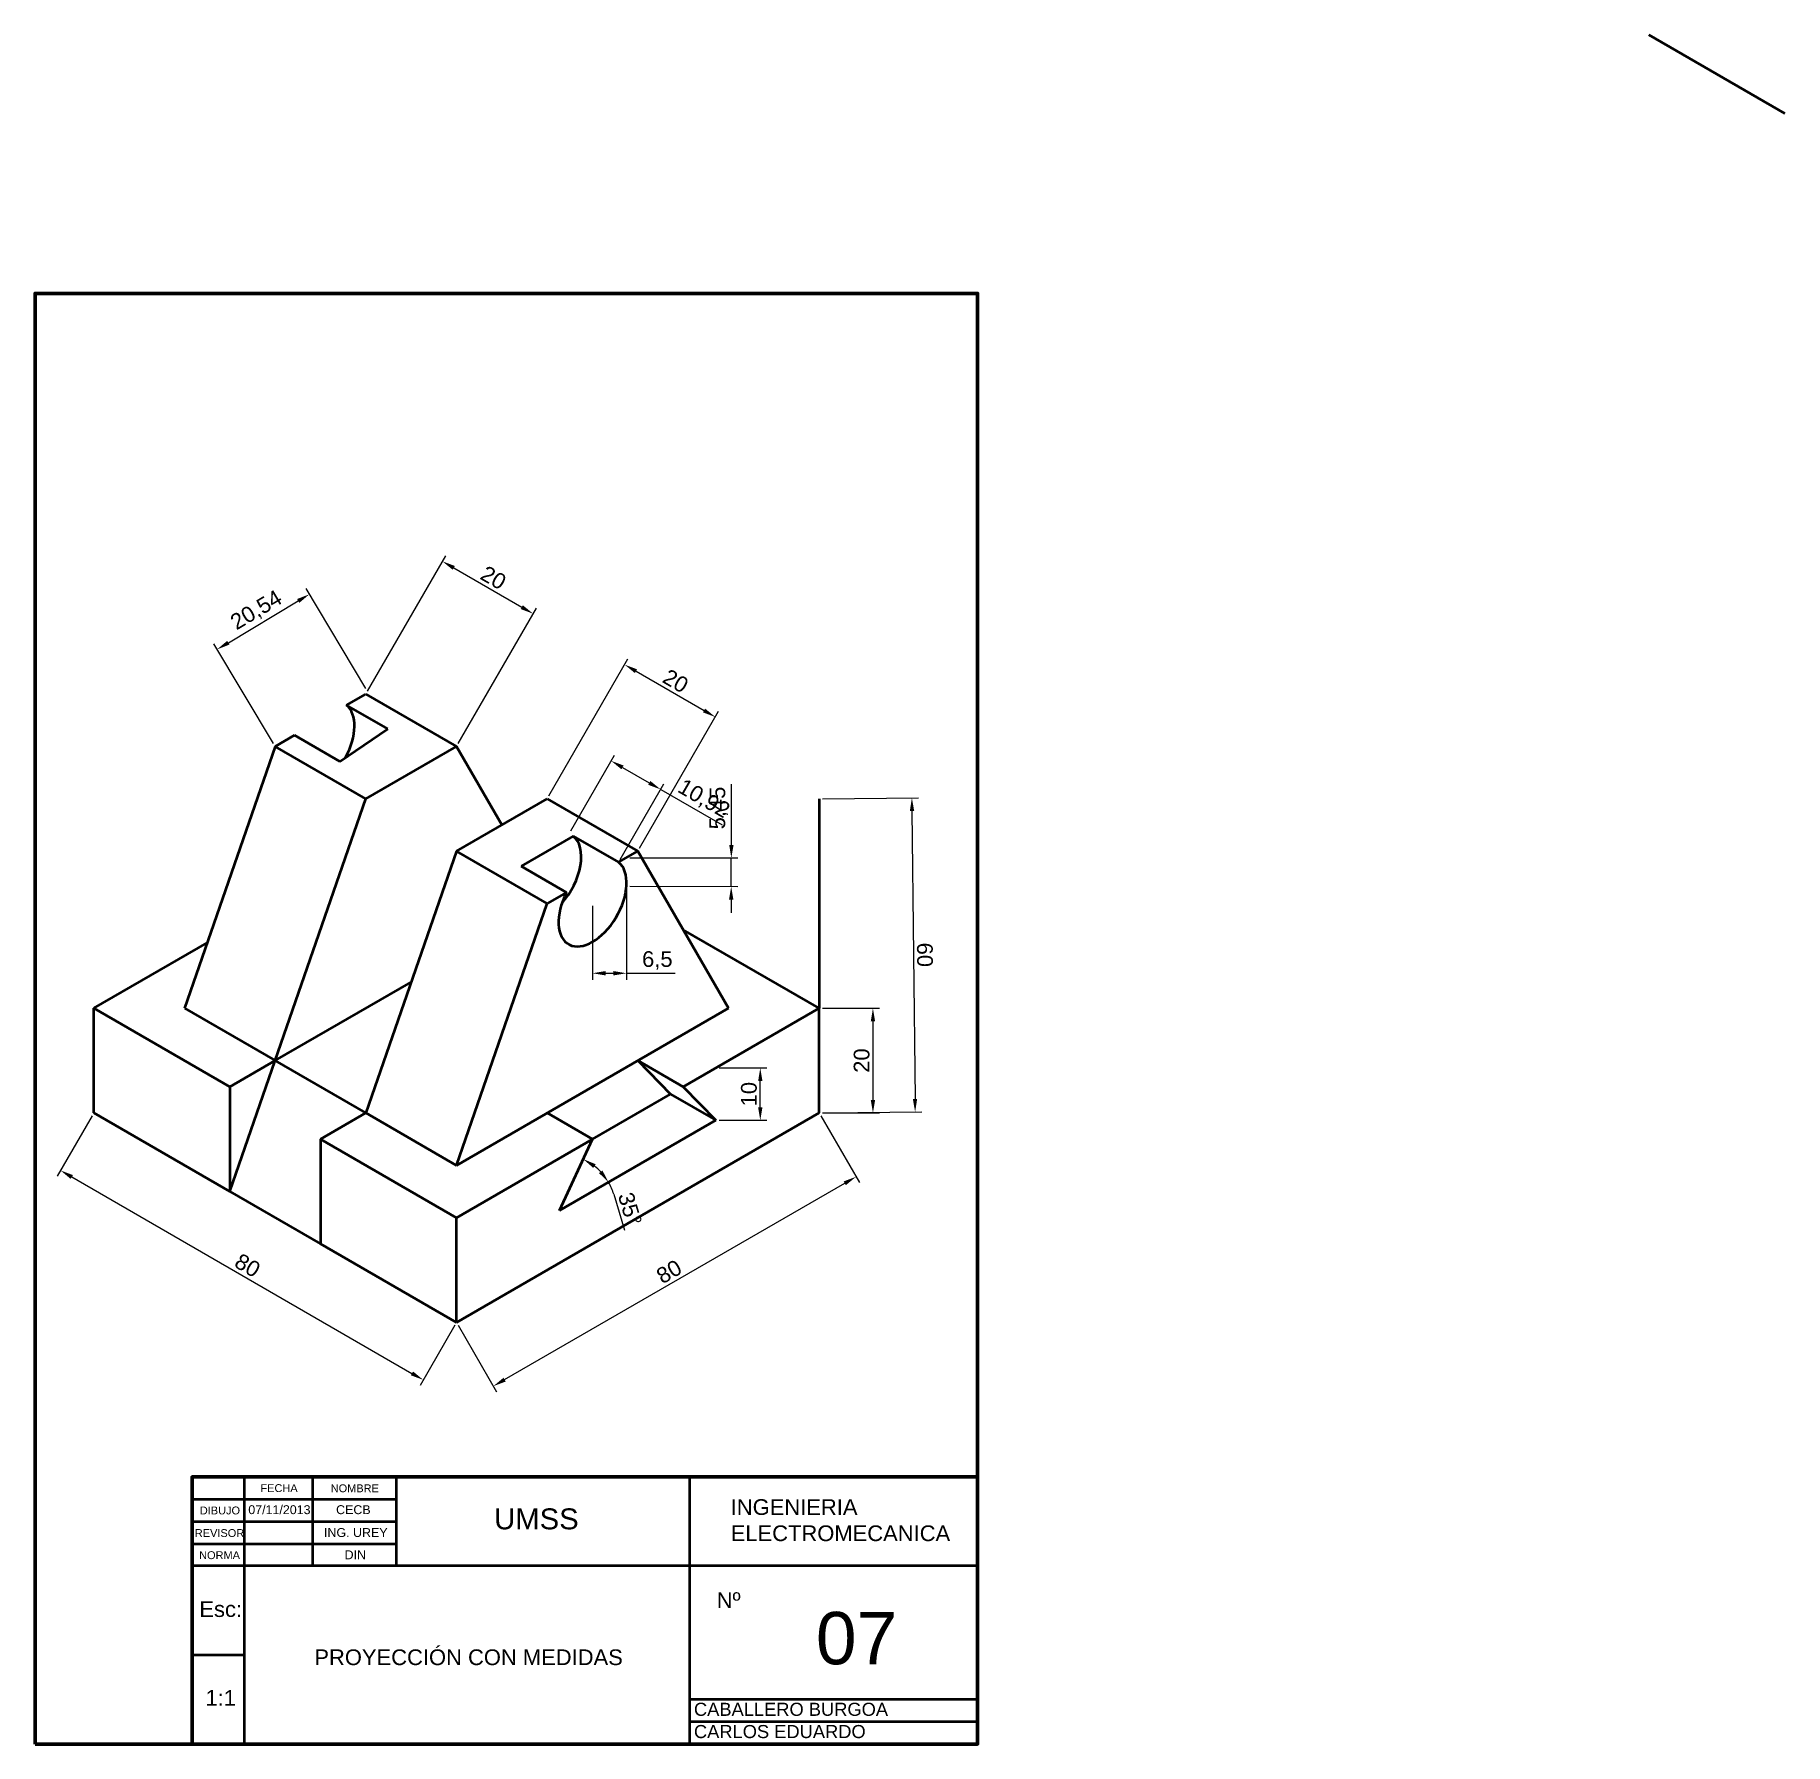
# Model space of a CAD drawing. Header units: millimetres. Extents: x 20 to 354, y 10 to 336.
import ezdxf

# ---------------------------------------------------------------- set-up
doc = ezdxf.new("R2010")
doc.units = ezdxf.units.MM
for name, color, linetype, lineweight in [('cajetin', 255, 'Continuous', 50), ('cajetin-letras', 151, 'Continuous', 40), ('datos', 255, 'Continuous', 50), ('margen', 140, 'Continuous', 100), ('margin', 151, 'Continuous', 100)]:
    doc.layers.add(name, color=color, linetype=linetype, lineweight=lineweight)
doc.styles.get("Standard").update_dxf_attribs({"font": 'arial.ttf', "height": 3})
doc.dimstyles.new('ISO-25', dxfattribs={"dimtxt": 2.5, "dimasz": 2.5, "dimexe": 1.25, "dimexo": 0.625, "dimtad": 1, "dimtxsty": 'Standard', "dimcen": 2.5, "dimadec": 0, "dimazin": 0, "dimtfac": 1, "dimtmove": 0, "dimatfit": 3, "dimfxl": 1, "dimarcsym": 0})

# ---------------------------------------------------------------- blocks, each defined once
blk = doc.blocks.new('*D4')
at = {"layer": 'datos', "color": 0, "lineweight": -2}
for p, q in [((170.08, 129.96), (177.42, 117.25)), ((109.68, 79.58), (174.63, 117.08)), ((100.8, 89.96), (108.14, 77.25))]:
    blk.add_line(p, q, dxfattribs=at)
at = {"layer": 'datos', "color": 0}
for points in [[(174.43, 117.44), (174.84, 116.72), (176.8, 118.33)], [(109.47, 79.94), (109.89, 79.22), (107.52, 78.33)]]:
    blk.add_solid(points, dxfattribs=at)
at = {"layer": 'Defpoints', "color": 0}
for p in [(169.77, 130.51), (176.8, 118.33), (100.49, 90.51)]:
    blk.add_point(p, dxfattribs=at)
at = {"layer": 'datos', "color": 0, "insert": (141.08, 100.2), "char_height": 3, "attachment_point": 5, "rotation": 30}
blk.add_mtext('80', dxfattribs=at)
blk = doc.blocks.new('*D5')
at = {"layer": 'datos', "color": 0, "lineweight": -2}
for p, q in [((30.89, 129.96), (24.24, 118.44)), ((27.03, 118.28), (91.98, 80.78)), ((100.18, 89.96), (93.52, 78.44))]:
    blk.add_line(p, q, dxfattribs=at)
at = {"layer": 'datos', "color": 0}
for points in [[(27.24, 118.64), (26.82, 117.91), (24.87, 119.53)], [(92.19, 81.14), (91.78, 80.41), (94.15, 79.53)]]:
    blk.add_solid(points, dxfattribs=at)
at = {"layer": 'Defpoints', "color": 0}
for p in [(31.21, 130.51), (100.49, 90.51), (94.15, 79.53)]:
    blk.add_point(p, dxfattribs=at)
at = {"layer": 'datos', "color": 0, "insert": (60.59, 101.39), "char_height": 3, "attachment_point": 5, "rotation": 330}
blk.add_mtext('80', dxfattribs=at)
blk = doc.blocks.new('*D6')
at = {"layer": 'datos', "color": 0, "lineweight": -2}
for p, q in [((170.4, 150.51), (181.26, 150.51)), ((180.01, 148.01), (180.01, 133.01)), ((170.4, 130.51), (181.26, 130.51))]:
    blk.add_line(p, q, dxfattribs=at)
at = {"layer": 'datos', "color": 0}
for points in [[(179.6, 148.01), (180.43, 148.01), (180.01, 150.51)], [(179.6, 133.01), (180.43, 133.01), (180.01, 130.51)]]:
    blk.add_solid(points, dxfattribs=at)
at = {"layer": 'Defpoints', "color": 0}
for p in [(169.77, 150.51), (169.77, 130.51), (180.01, 130.51)]:
    blk.add_point(p, dxfattribs=at)
at = {"layer": 'datos', "color": 0, "insert": (177.86, 140.51), "char_height": 3, "attachment_point": 5, "rotation": 90}
blk.add_mtext('20', dxfattribs=at)
blk = doc.blocks.new('*D7')
at = {"layer": 'datos', "color": 0, "lineweight": -2}
blk.add_line((130.51, 114.97), (132.57, 108.14), dxfattribs=at)
for start, end in [(43.2754, 51.894), (16.7246, 30)]:
    blk.add_arc((120.16, 111.86), 10.81, start, end, dxfattribs=at)
at = {"layer": 'datos', "color": 0}
for points in [[(126.61, 120.01), (127.05, 120.73), (124.7, 121.68)], [(128.36, 119.52), (127.7, 119.03), (129.52, 117.27)]]:
    blk.add_solid(points, dxfattribs=at)
at = {"layer": 'Defpoints', "color": 0}
for p in [(150.03, 129.11), (126.47, 125.51), (126.6, 120.55), (120.16, 111.86), (120.16, 111.86)]:
    blk.add_point(p, dxfattribs=at)
at = {"layer": 'datos', "color": 0, "insert": (133.61, 112.18), "char_height": 3, "attachment_point": 5, "rotation": 286.7246}
blk.add_mtext('35°', dxfattribs=at)
blk = doc.blocks.new('*D8')
at = {"layer": 'datos', "color": 0, "lineweight": -2}
for p, q in [((83.48, 211.05), (98.43, 236.93)), ((99.97, 234.6), (112.96, 227.1)), ((100.8, 201.05), (115.75, 226.93))]:
    blk.add_line(p, q, dxfattribs=at)
at = {"layer": 'datos', "color": 0}
for points in [[(100.17, 234.96), (99.76, 234.24), (97.8, 235.85)], [(113.16, 227.46), (112.75, 226.74), (115.12, 225.85)]]:
    blk.add_solid(points, dxfattribs=at)
at = {"layer": 'Defpoints', "color": 0}
for p in [(115.12, 225.85), (83.17, 210.51), (100.49, 200.51)]:
    blk.add_point(p, dxfattribs=at)
at = {"layer": 'datos', "color": 0, "insert": (107.54, 232.72), "char_height": 3, "attachment_point": 5, "rotation": 330}
blk.add_mtext('20', dxfattribs=at)
blk = doc.blocks.new('*D9')
at = {"layer": 'datos', "color": 0, "lineweight": -2}
for p, q in [((118.12, 191.05), (133.23, 217.21)), ((134.77, 214.87), (147.76, 207.37)), ((135.44, 181.05), (150.55, 207.21))]:
    blk.add_line(p, q, dxfattribs=at)
at = {"layer": 'datos', "color": 0}
for points in [[(134.97, 215.23), (134.56, 214.51), (132.6, 216.12)], [(147.96, 207.73), (147.55, 207.01), (149.92, 206.12)]]:
    blk.add_solid(points, dxfattribs=at)
at = {"layer": 'Defpoints', "color": 0}
for p in [(149.92, 206.12), (117.81, 190.51), (135.13, 180.51)]:
    blk.add_point(p, dxfattribs=at)
at = {"layer": 'datos', "color": 0, "insert": (142.34, 212.99), "char_height": 3, "attachment_point": 5, "rotation": 330}
blk.add_mtext('20', dxfattribs=at)
blk = doc.blocks.new('*D11')
at = {"layer": 'datos', "color": 0, "lineweight": -2}
for p, q in [((83.16, 211.58), (71.77, 230.64)), ((56.92, 220.31), (70.26, 228.29)), ((65.53, 201.04), (54.13, 220.1))]:
    blk.add_line(p, q, dxfattribs=at)
at = {"layer": 'datos', "color": 0}
for points in [[(70.05, 228.65), (70.48, 227.93), (72.41, 229.57)], [(56.71, 220.67), (57.13, 219.95), (54.77, 219.03)]]:
    blk.add_solid(points, dxfattribs=at)
at = {"layer": 'Defpoints', "color": 0}
for p in [(72.41, 229.57), (83.48, 211.05), (65.85, 200.51)]:
    blk.add_point(p, dxfattribs=at)
at = {"layer": 'datos', "color": 0, "insert": (62.35, 226.38), "char_height": 3, "attachment_point": 5, "rotation": 30.8716}
blk.add_mtext('20,54', dxfattribs=at)
blk = doc.blocks.new('*D12')
at = {"layer": 'datos', "color": 0, "lineweight": -2}
for p, q in [((150.66, 139.11), (159.75, 139.1)), ((158.5, 131.6), (158.5, 136.6)), ((150.65, 129.11), (159.75, 129.1))]:
    blk.add_line(p, q, dxfattribs=at)
at = {"layer": 'datos', "color": 0}
for points in [[(158.09, 136.6), (158.92, 136.6), (158.5, 139.1)], [(158.08, 131.6), (158.92, 131.6), (158.5, 129.1)]]:
    blk.add_solid(points, dxfattribs=at)
at = {"layer": 'Defpoints', "color": 0}
for p in [(150.03, 139.11), (158.5, 139.1), (150.03, 129.11)]:
    blk.add_point(p, dxfattribs=at)
at = {"layer": 'datos', "color": 0, "insert": (156.34, 134.1), "char_height": 3, "attachment_point": 5, "rotation": 89.9587}
blk.add_mtext('10', dxfattribs=at)
blk = doc.blocks.new('*D13')
at = {"layer": 'datos', "color": 0, "lineweight": -2}
for p, q in [((122.3, 184.38), (130.65, 198.83)), ((132.19, 196.5), (137.31, 193.54)), ((131.76, 178.92), (140.1, 193.37)), ((139.48, 192.29), (151.22, 185.51))]:
    blk.add_line(p, q, dxfattribs=at)
at = {"layer": 'datos', "color": 0}
for points in [[(132.4, 196.86), (131.98, 196.14), (130.02, 197.75)], [(137.52, 193.9), (137.1, 193.18), (139.48, 192.29)]]:
    blk.add_solid(points, dxfattribs=at)
at = {"layer": 'Defpoints', "color": 0}
for p in [(139.48, 192.29), (121.99, 183.84), (131.44, 178.38)]:
    blk.add_point(p, dxfattribs=at)
at = {"layer": 'datos', "color": 0, "insert": (147.65, 190.38), "char_height": 3, "attachment_point": 5, "rotation": 330}
blk.add_mtext('10,92', dxfattribs=at)
blk = doc.blocks.new('*D14')
at = {"layer": 'datos', "color": 0, "lineweight": -2}
for p, q in [((170.4, 190.51), (188.7, 190.7)), ((187.47, 188.19), (188.05, 133.19)), ((171.02, 130.51), (189.32, 130.7))]:
    blk.add_line(p, q, dxfattribs=at)
at = {"layer": 'datos', "color": 0}
for points in [[(187.89, 188.19), (187.06, 188.19), (187.45, 190.69)], [(188.46, 133.19), (187.63, 133.19), (188.07, 130.69)]]:
    blk.add_solid(points, dxfattribs=at)
at = {"layer": 'Defpoints', "color": 0}
for p in [(169.77, 190.51), (170.4, 130.51), (188.07, 130.69)]:
    blk.add_point(p, dxfattribs=at)
at = {"layer": 'datos', "color": 0, "insert": (189.92, 160.71), "char_height": 3, "attachment_point": 5, "rotation": 270.5968}
blk.add_mtext('60', dxfattribs=at)
blk = doc.blocks.new('*D15')
at = {"layer": 'datos', "color": 0, "lineweight": -2}
for p, q in [((132.97, 173.81), (132.97, 155.94)), ((126.47, 170.06), (126.47, 155.94)), ((128.97, 157.19), (130.47, 157.19)), ((132.97, 157.19), (142.22, 157.19))]:
    blk.add_line(p, q, dxfattribs=at)
at = {"layer": 'datos', "color": 0}
for points in [[(128.97, 157.6), (128.97, 156.77), (126.47, 157.19)], [(130.47, 157.6), (130.47, 156.77), (132.97, 157.19)]]:
    blk.add_solid(points, dxfattribs=at)
at = {"layer": 'Defpoints', "color": 0}
for p in [(132.97, 174.44), (126.47, 170.68), (132.97, 157.19)]:
    blk.add_point(p, dxfattribs=at)
at = {"layer": 'datos', "color": 0, "insert": (138.84, 159.62), "char_height": 3, "attachment_point": 5}
blk.add_mtext('6,5', dxfattribs=at)
blk = doc.blocks.new('*D16')
at = {"layer": 'datos', "color": 0, "lineweight": -2}
for p, q in [((152.98, 181.71), (153.01, 193.27)), ((133.61, 179.26), (154.22, 179.2)), ((152.95, 173.75), (152.97, 179.21)), ((133.59, 173.81), (154.2, 173.75)), ((152.95, 171.25), (152.94, 168.75))]:
    blk.add_line(p, q, dxfattribs=at)
at = {"layer": 'datos', "color": 0}
for points in [[(152.56, 181.71), (153.4, 181.7), (152.97, 179.21)], [(152.53, 171.25), (153.36, 171.25), (152.95, 173.75)]]:
    blk.add_solid(points, dxfattribs=at)
at = {"layer": 'Defpoints', "color": 0}
for p in [(132.98, 179.27), (152.97, 179.21), (132.97, 173.81)]:
    blk.add_point(p, dxfattribs=at)
at = {"layer": 'datos', "color": 0, "insert": (150.58, 188.74), "char_height": 3, "attachment_point": 5, "rotation": 89.8261}
blk.add_mtext('5,45', dxfattribs=at)

msp = doc.modelspace()

# ---------------------------------------------------------------- linework, layer by layer
at = {"layer": 'cajetin'}
for p, q in [((60, 61), (50, 61)), ((50, 61), (50, 27)), ((50, 61), (50, 56.75)), ((60, 10), (60, 61)), ((73, 61), (60, 61)), ((89, 61), (73, 61)), ((73, 61), (73, 44)), ((145, 61), (89, 61)), ((89, 61), (89, 44)), ((200, 61), (145, 61)), ((145, 61), (145, 10)), ((200, 61), (200, 44)), ((50, 56.75), (89, 56.75)), ((50, 56.75), (50, 52.5)), ((50, 52.5), (89, 52.5)), ((50, 52.5), (50, 48.25)), ((50, 48.25), (89, 48.25)), ((200, 44), (50, 44)), ((200, 10), (200, 44)), ((50, 10), (50, 27)), ((50, 27), (60, 27)), ((200, 18.5), (145, 18.5)), ((200, 14.25), (200, 18.5)), ((200, 14.25), (145, 14.25)), ((200, 10), (200, 14.25)), ((50, 10), (60, 10)), ((60, 10), (200, 10))]:
    msp.add_line(p, q, dxfattribs=at)
at = {"layer": 'datos'}
for p, q in [((354.179, 321.363), (328.198, 336.363)), ((79.481, 208.377), (83.169, 210.506)), ((87.347, 203.836), (79.481, 208.377)), ((83.169, 210.506), (100.489, 200.506)), ((65.848, 200.506), (69.536, 202.635)), ((69.536, 202.635), (78.196, 197.635)), ((78.196, 197.635), (87.347, 203.836)), ((65.848, 200.506), (48.528, 150.506)), ((83.169, 190.506), (65.848, 200.506)), ((83.169, 190.506), (100.489, 200.506)), ((100.489, 200.506), (109.15, 185.506)), ((65.848, 140.506), (83.169, 190.506)), ((100.489, 180.506), (117.81, 190.506)), ((117.81, 190.506), (135.13, 180.506)), ((169.771, 190.506), (169.771, 150.506)), ((100.489, 180.506), (83.169, 130.506)), ((117.81, 170.506), (100.489, 180.506)), ((122.783, 183.377), (112.837, 177.635)), ((122.783, 183.377), (131.443, 178.377)), ((131.443, 178.377), (135.13, 180.506)), ((135.13, 180.506), (152.451, 150.506)), ((112.837, 177.635), (121.497, 172.635)), ((100.489, 120.506), (117.81, 170.506)), ((121.497, 172.635), (117.81, 170.506)), ((169.771, 150.506), (143.791, 165.506)), ((31.207, 150.506), (52.858, 163.006)), ((65.848, 140.506), (91.829, 155.506)), ((31.207, 130.506), (31.207, 150.506)), ((31.207, 150.506), (57.188, 135.506)), ((48.528, 150.506), (65.848, 140.506)), ((100.489, 120.506), (152.451, 150.506)), ((169.771, 150.506), (143.791, 135.506)), ((169.771, 130.506), (169.771, 150.506)), ((57.188, 115.506), (65.848, 140.506)), ((65.848, 140.506), (57.188, 135.506)), ((83.169, 130.506), (65.848, 140.506)), ((143.791, 135.506), (135.13, 140.506)), ((135.13, 140.506), (141.367, 134.107)), ((57.188, 135.506), (57.188, 115.506)), ((126.47, 125.506), (141.367, 134.107)), ((141.367, 134.107), (150.027, 129.107)), ((143.791, 135.506), (150.027, 129.107)), ((57.188, 115.506), (31.207, 130.506)), ((74.509, 125.506), (83.169, 130.506)), ((83.169, 130.506), (100.489, 120.506)), ((100.489, 90.506), (169.771, 130.506)), ((126.47, 125.506), (117.81, 130.506)), ((150.027, 129.107), (120.156, 111.861)), ((100.489, 110.506), (74.509, 125.506)), ((74.509, 125.506), (74.509, 105.506)), ((126.47, 125.506), (100.489, 110.506)), ((120.156, 111.861), (126.47, 125.506)), ((57.188, 115.506), (74.509, 105.506)), ((100.489, 90.506), (100.489, 110.506)), ((74.509, 105.506), (100.489, 90.506))]:
    msp.add_line(p, q, dxfattribs=at)
for centre, start_param in [((74.509, 200.681), 7.8980326), ((117.81, 175.681), 7.5141447), ((126.47, 170.681), 4.7989742)]:
    msp.add_ellipse(centre, major_axis=(-4.593, -7.955), ratio=0.5773503, start_param=start_param, end_param=9.3381928, dxfattribs=at)
at = {"layer": 'margen'}
msp.add_lwpolyline([(20, 10), (200, 10), (200, 287), (20, 287)], close=True, dxfattribs=at)
at = {"layer": 'margin'}
msp.add_lwpolyline([(50, 10), (200, 10), (200, 61), (50, 61)], close=True, dxfattribs=at)

# ---------------------------------------------------------------- texts
at = {"layer": 'cajetin-letras', "attachment_point": 1}
for s, insert, char_height, width in [('FECHA', (63.052, 59.614), 1.5, 13), ('NOMBRE', (76.471, 59.577), 1.5, 16), ('DIBUJO', (51.477, 55.347), 1.5, 10), ('\\A1;07/11/2013', (60.731, 55.597), 1.7, 13), ('CECB', (77.498, 55.597), 1.7, 16), ('UMSS', (107.679, 54.992), 4, 56), ('INGENIERIA\\PELECTROMECANICA', (152.852, 56.746), 3, 55), ('REVISOR', (50.518, 51.034), 1.5, 10), ('ING. UREY', (75.19, 51.229), 1.7, 16), ('NORMA', (51.343, 46.808), 1.5, 10), ('DIN', (79.125, 46.979), 1.7, 16), ('Esc:', (51.385, 37.263), 3, 10), ('Nº', (150.18, 38.961), 3, 55), ('07', (169.12, 35.222), 10, 46.70405), ('PROYECCIÓN CON MEDIDAS', (73.348, 28.066), 3, 85), ('1:1', (52.54, 20.309), 3, 10), ('CABALLERO BURGOA', (145.833, 17.876), 2.5, 55), ('CARLOS EDUARDO', (145.833, 13.626), 2.5, 55)]:
    msp.add_mtext(s, dxfattribs=dict(at, insert=insert, char_height=char_height, width=width))

# ---------------------------------------------------------------- dimensions: what is measured, and where the dimension line sits
at = {"layer": 'datos'}
for p1, p2, distance, picture, middle in [((83.169, 210.506), (100.489, 200.506), 29.263, '*D8', (107.539, 232.717)), ((65.848, 200.506), (83.481, 211.047), 21.581, '*D11', (62.346, 226.384)), ((117.81, 190.506), (135.13, 180.506), 29.58, '*D9', (142.339, 212.991)), ((121.988, 183.836), (131.443, 178.377), 16.068, '*D13', (147.645, 190.38)), ((132.965, 173.814), (132.982, 179.266), -19.989, '*D16', (150.578, 188.745)), ((169.771, 190.506), (170.396, 130.506), 17.677, '*D14', (189.916, 160.713)), ((169.771, 150.506), (169.771, 130.506), 10.242, '*D6', (177.856, 140.506)), ((150.027, 129.107), (150.034, 139.111), -8.47, '*D12', (156.344, 134.104)), ((31.207, 130.506), (100.489, 90.506), -12.679, '*D5', (60.587, 101.393)), ((100.489, 90.506), (169.771, 130.506), -14.055, '*D4', (141.08, 100.202))]:
    dim = msp.add_aligned_dim(p1=p1, p2=p2, distance=distance, dimstyle='ISO-25', dxfattribs=at)
    dim.commit()
    dim.dimension.update_dxf_attribs({"geometry": picture, "text_midpoint": middle})
dim = msp.add_linear_dim(base=(132.9654, 157.1883), p1=(126.4702, 170.6813), p2=(132.9654, 174.4387), dimstyle='ISO-25', dxfattribs=at)
dim.commit()
dim.dimension.update_dxf_attribs({"geometry": '*D15', "text_midpoint": (138.8408, 159.6161)})
dim = msp.add_angular_dim_2l(base=(126.597, 120.548), line1=((150.027, 129.107), (120.156, 111.861)), line2=((120.156, 111.861), (126.47, 125.506)), dimstyle='ISO-25', dxfattribs=at)
dim.commit()
dim.dimension.update_dxf_attribs({"geometry": '*D7', "text_midpoint": (133.606, 112.178)})

doc.saveas('drawing.dxf')
